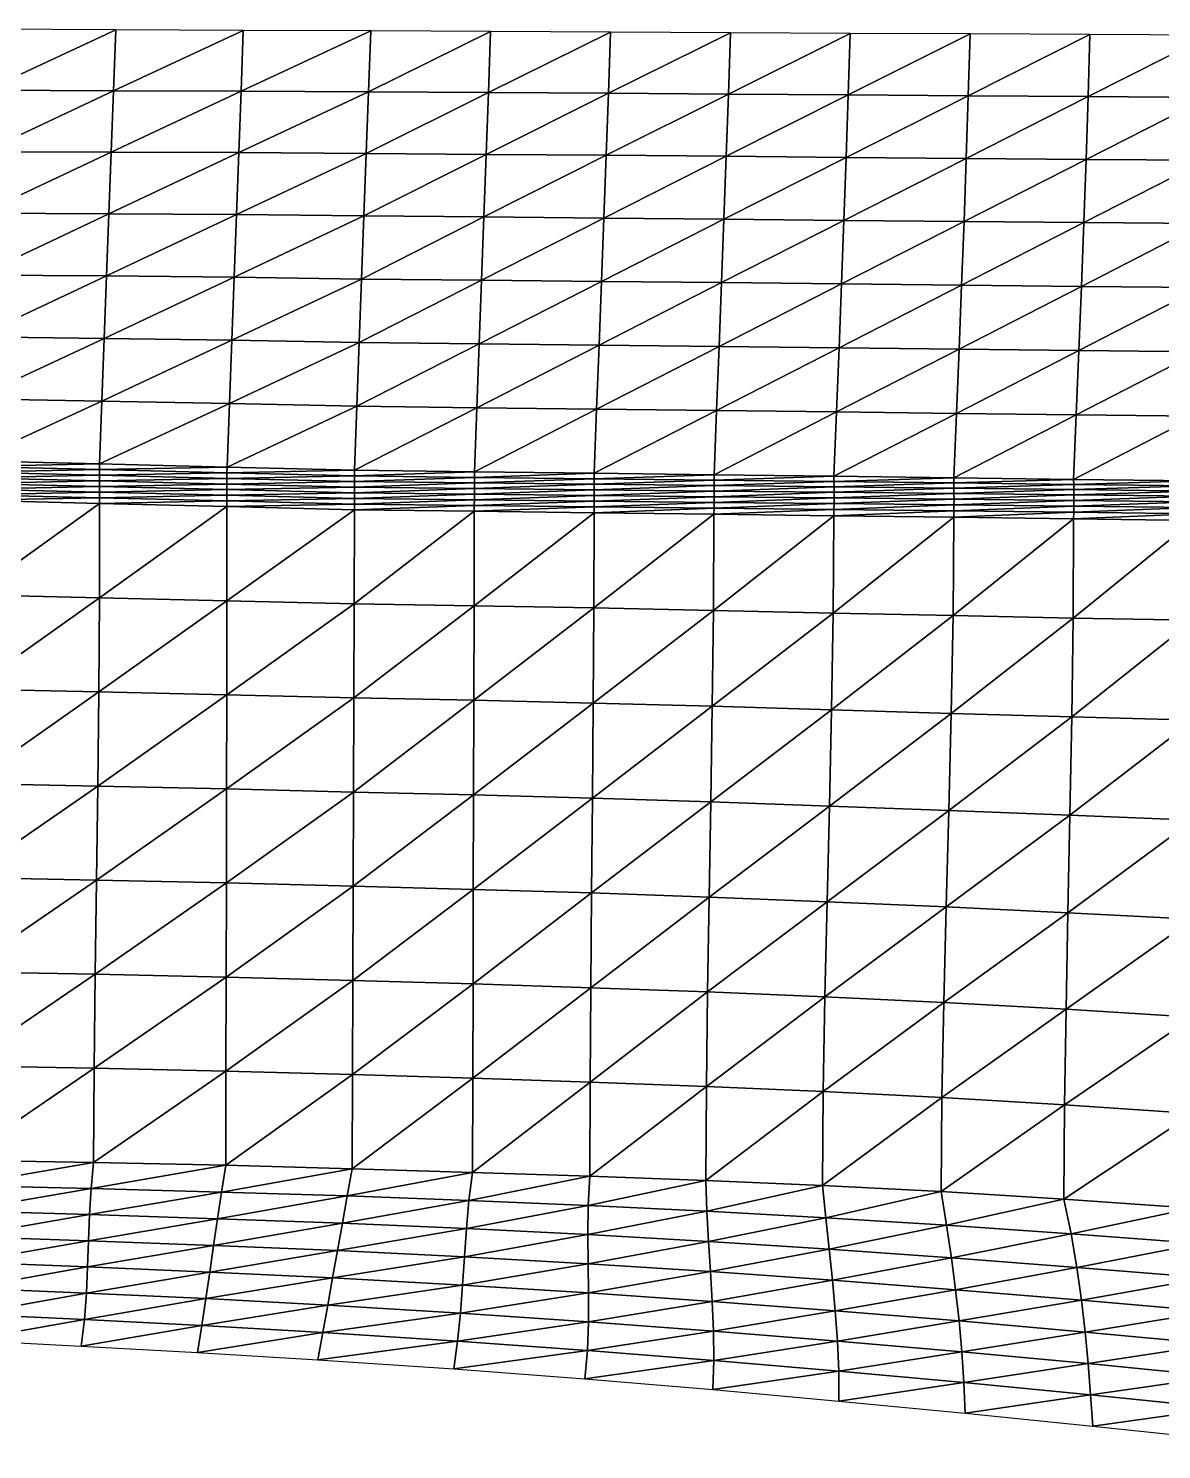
# Model space of a CAD drawing. Header units: millimetres. Extents: x -25.9 to 40.5, y -39.9 to 19.
# Drawn here: x -1.89 to 5.3, y 9.89 to 18.9 of the extents above; entities that cross this region are included whole.
import ezdxf

# ---------------------------------------------------------------- set-up
doc = ezdxf.new("R2010")
doc.units = ezdxf.units.MM
doc.layers.get('0').update_dxf_attribs({"color": 153, "true_color": 0x5890e1})

msp = doc.modelspace()

# ---------------------------------------------------------------- meshes
at = {"color": 81, "true_color": 0x99e499}
mesh = msp.add_polyface(dxfattribs=at)
corners = [(-2.2479, 16.1614, 6.4901), (-3.0566, 16.1811, 6.4901), (-3.0567, 16.1454, 6.6338), (-2.248, 16.1256, 6.6338), (-3.0417, 16.5685, 6.4819), (-2.233, 16.5547, 6.4818), (-2.218, 16.9474, 6.4735), (-3.0268, 16.9564, 6.4736), (-1.4242, 16.5404, 6.4818), (-1.4092, 16.9379, 6.4735), (-0.6154, 16.5249, 6.4818), (-0.6004, 16.9264, 6.4734), (-2.2031, 17.3395, 6.4653), (-3.012, 17.3447, 6.4654), (-1.3942, 17.3336, 6.4652), (-0.5854, 17.3257, 6.4651), (-2.1883, 17.7308, 6.457), (-2.9972, 17.7335, 6.4571), (-1.3794, 17.7275, 6.4569), (-0.5705, 17.7223, 6.4569), (-2.1735, 18.1212, 6.4489), (-2.9824, 18.1228, 6.449), (-1.3647, 18.1192, 6.4488), (-0.5558, 18.1157, 6.4487), (-2.1589, 18.5107, 6.4408), (-2.9677, 18.5127, 6.4408), (-1.3501, 18.5084, 6.4407), (-0.5413, 18.5054, 6.4407), (-0.527, 18.8909, 6.4328), (-1.3357, 18.895, 6.4328), (-2.1444, 18.899, 6.4328), (-2.9531, 18.903, 6.4328), (-1.4392, 16.1416, 6.4901), (-0.6305, 16.1218, 6.4901)]
mesh.append_faces([[corners[k] for k in face] for face in [(2, 3, 0), (4, 5, 6), (6, 7, 4), (5, 8, 9), (9, 6, 5), (8, 10, 11), (11, 9, 8), (7, 6, 12), (12, 13, 7), (6, 9, 14), (14, 12, 6), (9, 11, 15), (15, 14, 9), (13, 12, 16), (16, 17, 13), (12, 14, 18), (18, 16, 12), (14, 15, 19), (19, 18, 14), (17, 16, 20), (20, 21, 17), (16, 18, 22), (22, 20, 16), (18, 19, 23), (23, 22, 18), (21, 20, 24), (24, 25, 21), (20, 22, 26), (26, 24, 20), (22, 23, 27), (27, 26, 22), (26, 27, 28), (24, 26, 29), (5, 4, 1), (25, 24, 30), (8, 5, 0), (10, 8, 32)]], dxfattribs={"vtx0": -1, "vtx1": -1, "vtx2": -1, "color": 81})
mesh.append_faces([[corners[k] for k in face] for face in [(0, 1, 2), (28, 29, 26), (29, 30, 24), (1, 0, 5), (30, 31, 25), (0, 32, 8), (32, 33, 10)]], dxfattribs={"vtx1": -1, "vtx2": -1, "color": 81})
mesh = msp.add_polyface(dxfattribs=at)
corners = [(0.9383, 16.0923, 6.4901), (0.1782, 16.102, 6.4901), (0.1781, 16.0663, 6.6338), (-0.6305, 16.1218, 6.4901), (-0.6306, 16.086, 6.6338), (0.1933, 16.5074, 6.4817), (-0.6154, 16.5249, 6.4818), (0.2817, 18.8869, 6.4328), (-0.527, 18.8909, 6.4328), (-0.5413, 18.5054, 6.4407), (0.2674, 18.5013, 6.4406), (0.2083, 16.9118, 6.4734), (-0.6004, 16.9264, 6.4734), (0.2233, 17.3143, 6.4651), (-0.5854, 17.3257, 6.4651), (0.2382, 17.714, 6.4568), (-0.5705, 17.7223, 6.4569), (0.2529, 18.11, 6.4487), (-0.5558, 18.1157, 6.4487), (0.9535, 16.4981, 6.4818), (1.714, 16.4891, 6.4818), (1.7295, 16.8949, 6.4734), (0.9687, 16.9033, 6.4734), (1.7448, 17.2991, 6.4651), (0.9838, 17.3068, 6.4651), (1.7598, 17.7006, 6.4569), (0.9987, 17.7076, 6.4568), (1.7743, 18.0985, 6.4487), (1.0134, 18.1046, 6.4487), (1.7884, 18.4918, 6.4407), (1.0278, 18.4968, 6.4407), (1.0418, 18.8831, 6.4328), (1.6984, 16.0827, 6.4901), (1.8019, 18.8793, 6.4328)]
mesh.append_faces([[corners[k] for k in face] for face in [(5, 6, 3), (11, 12, 6), (13, 14, 12), (15, 16, 14), (17, 18, 16), (10, 9, 18), (19, 20, 21), (21, 22, 19), (22, 21, 23), (23, 24, 22), (24, 23, 25), (25, 26, 24), (26, 25, 27), (27, 28, 26), (28, 27, 29), (29, 30, 28), (10, 30, 31), (20, 19, 0), (17, 28, 30), (15, 26, 28), (13, 24, 26), (11, 22, 24), (30, 29, 33), (5, 19, 22)]], dxfattribs={"vtx0": -1, "vtx1": -1, "vtx2": -1, "color": 81})
mesh.append_faces([[corners[k] for k in face] for face in [(9, 10, 7), (6, 5, 11), (12, 11, 13), (14, 13, 15), (16, 15, 17), (18, 17, 10), (19, 5, 1), (30, 10, 17), (28, 17, 15), (26, 15, 13), (24, 13, 11), (22, 11, 5)]], dxfattribs={"vtx0": -1, "vtx2": -1, "color": 81})
mesh.append_faces([[corners[k] for k in face] for face in [(1, 3, 4), (7, 8, 9), (1, 0, 19), (0, 32, 20), (33, 31, 30)]], dxfattribs={"vtx1": -1, "vtx2": -1, "color": 81})
mesh.append_faces([[corners[k] for k in face] for face in [(0, 1, 2), (3, 1, 5), (31, 7, 10)]], dxfattribs={"vtx2": -1, "color": 81})
mesh = msp.add_polyface(dxfattribs=at)
corners = [(1.714, 16.4891, 6.4818), (2.4746, 16.4801, 6.4818), (2.4905, 16.8864, 6.4735), (1.7295, 16.8949, 6.4734), (3.2353, 16.4712, 6.4818), (3.2516, 16.878, 6.4735), (3.9959, 16.4622, 6.4818), (4.0126, 16.8696, 6.4735), (4.7733, 16.8612, 6.4736), (2.5061, 17.2912, 6.4652), (1.7448, 17.2991, 6.4651), (3.2675, 17.2832, 6.4652), (4.0287, 17.2753, 6.4653), (4.7897, 17.2676, 6.4653), (2.5212, 17.6933, 6.4569), (1.7598, 17.7006, 6.4569), (3.2827, 17.6859, 6.457), (4.0441, 17.6787, 6.457), (4.8051, 17.6717, 6.4571), (2.5356, 18.0921, 6.4488), (1.7743, 18.0985, 6.4487), (3.297, 18.0854, 6.4488), (4.0583, 18.079, 6.4489), (4.8193, 18.0729, 6.4489), (2.5493, 18.4864, 6.4407), (1.7884, 18.4918, 6.4407), (3.3103, 18.481, 6.4407), (4.0712, 18.4756, 6.4408), (4.8318, 18.4706, 6.4408), (4.8425, 18.8642, 6.4328), (4.0823, 18.868, 6.4328), (1.6984, 16.0827, 6.4901), (3.3222, 18.8718, 6.4328), (2.5621, 18.8755, 6.4328), (1.8019, 18.8793, 6.4328)]
mesh.append_faces([[corners[k] for k in face] for face in [(0, 1, 2), (2, 3, 0), (1, 4, 5), (5, 2, 1), (4, 6, 7), (7, 5, 4), (8, 7, 6), (3, 2, 9), (9, 10, 3), (2, 5, 11), (11, 9, 2), (5, 7, 12), (12, 11, 5), (13, 12, 7), (10, 9, 14), (14, 15, 10), (9, 11, 16), (16, 14, 9), (11, 12, 17), (17, 16, 11), (18, 17, 12), (15, 14, 19), (19, 20, 15), (14, 16, 21), (21, 19, 14), (16, 17, 22), (22, 21, 16), (23, 22, 17), (20, 19, 24), (24, 25, 20), (19, 21, 26), (26, 24, 19), (21, 22, 27), (27, 26, 21), (28, 27, 22), (1, 0, 31), (26, 27, 30), (24, 26, 32), (25, 24, 33)]], dxfattribs={"vtx0": -1, "vtx1": -1, "vtx2": -1, "color": 81})
mesh.append_faces([[corners[k] for k in face] for face in [(29, 30, 27), (30, 32, 26), (32, 33, 24), (33, 34, 25)]], dxfattribs={"vtx1": -1, "vtx2": -1, "color": 81})
mesh = msp.add_polyface(dxfattribs=at)
corners = [(6.4115, 16.0252, 6.4901), (5.4991, 16.0343, 6.4901), (5.5, 16.0024, 6.6344), (6.4123, 15.9931, 6.6344), (5.5007, 15.97, 6.7787), (6.413, 15.9605, 6.7786), (5.5013, 15.9366, 6.9227), (6.4135, 15.9269, 6.9226), (5.5014, 15.9018, 7.0665), (6.4137, 15.8921, 7.0664), (5.5012, 15.8651, 7.21), (6.4134, 15.8555, 7.2099), (5.5004, 15.826, 7.3531), (3.9801, 15.9879, 6.7784), (4.7405, 15.9793, 6.7786), (4.7398, 16.0119, 6.6344), (3.9805, 15.9541, 6.9224), (4.741, 15.9458, 6.9226), (3.9807, 15.9191, 7.0662), (4.7412, 15.9109, 7.0664), (3.9805, 15.8826, 7.2097), (4.7409, 15.8743, 7.2099), (3.9798, 15.8441, 7.3528), (4.7401, 15.8354, 7.353), (4.739, 16.044, 6.4901), (3.9959, 16.4622, 6.4818), (4.7563, 16.4531, 6.4818), (4.7733, 16.8612, 6.4736), (4.0126, 16.8696, 6.4735), (4.7897, 17.2676, 6.4653), (4.0287, 17.2753, 6.4653), (4.8051, 17.6717, 6.4571), (4.0441, 17.6787, 6.457), (4.8193, 18.0729, 6.4489), (4.0583, 18.079, 6.4489), (4.8318, 18.4706, 6.4408), (5.5166, 16.4439, 6.4818), (5.6026, 18.8604, 6.4328), (4.8425, 18.8642, 6.4328), (5.5922, 18.4661, 6.4408), (5.5337, 16.8527, 6.4736), (4.0712, 18.4756, 6.4408), (5.5502, 17.2601, 6.4653), (5.5656, 17.6652, 6.4571), (5.5797, 18.0675, 6.4489), (3.9789, 16.0537, 6.4901)]
mesh.append_faces([[corners[k] for k in face] for face in [(13, 14, 15), (16, 17, 14), (18, 19, 17), (20, 21, 19), (22, 23, 21), (10, 21, 23), (8, 19, 21), (6, 17, 19), (4, 14, 17), (2, 15, 14), (25, 26, 27), (28, 27, 29), (30, 29, 31), (32, 31, 33), (34, 33, 35), (36, 26, 24), (40, 27, 26), (41, 35, 38), (42, 29, 27), (43, 31, 29), (44, 33, 31), (39, 35, 33)]], dxfattribs={"vtx0": -1, "vtx1": -1, "vtx2": -1, "color": 81})
mesh.append_faces([[corners[k] for k in face] for face in [(3, 2, 4), (5, 4, 6), (7, 6, 8), (9, 8, 10), (11, 10, 12), (15, 2, 1), (21, 10, 8), (19, 8, 6), (17, 6, 4), (14, 4, 2), (35, 39, 37), (26, 36, 40), (27, 40, 42), (29, 42, 43), (31, 43, 44), (33, 44, 39)]], dxfattribs={"vtx0": -1, "vtx2": -1, "color": 81})
mesh.append_faces([[corners[k] for k in face] for face in [(1, 24, 15), (37, 38, 35), (45, 24, 26)]], dxfattribs={"vtx1": -1, "vtx2": -1, "color": 81})
mesh.append_faces([[corners[k] for k in face] for face in [(0, 1, 2), (24, 1, 36)]], dxfattribs={"vtx2": -1, "color": 81})
mesh = msp.add_polyface(dxfattribs=at)
corners = [(4.7398, 16.0119, 6.6344), (3.9795, 16.021, 6.6343), (3.9801, 15.9879, 6.7784), (3.2192, 16.0299, 6.6342), (3.2197, 15.9962, 6.7782), (2.4589, 16.0388, 6.634), (2.4592, 16.0043, 6.7779), (1.6987, 16.0126, 6.7777), (4.7405, 15.9793, 6.7786), (3.9805, 15.9541, 6.9224), (3.22, 15.9619, 6.9221), (2.4594, 15.9695, 6.9217), (1.6988, 15.9773, 6.9214), (4.741, 15.9458, 6.9226), (3.9807, 15.9191, 7.0662), (3.2201, 15.9267, 7.0658), (2.4594, 15.9341, 7.0654), (1.6988, 15.9418, 7.0651), (4.7412, 15.9109, 7.0664), (3.9805, 15.8826, 7.2097), (3.2199, 15.8904, 7.2093), (2.4593, 15.898, 7.209), (1.6987, 15.9058, 7.2087), (4.7409, 15.8743, 7.2099), (3.9798, 15.8441, 7.3528), (3.2194, 15.8526, 7.3526), (2.4589, 15.861, 7.3524), (1.6985, 15.8694, 7.3522), (4.739, 16.044, 6.4901), (3.9789, 16.0537, 6.4901), (3.2187, 16.0633, 6.4901), (2.4586, 16.073, 6.4901), (1.6986, 16.0477, 6.6339), (1.6984, 16.0827, 6.4901), (2.4746, 16.4801, 6.4818), (3.2353, 16.4712, 6.4818), (3.9959, 16.4622, 6.4818), (4.7563, 16.4531, 6.4818)]
mesh.append_faces([[corners[k] for k in face] for face in [(0, 1, 2), (1, 3, 4), (4, 2, 1), (3, 5, 6), (6, 4, 3), (7, 6, 5), (8, 2, 9), (2, 4, 10), (10, 9, 2), (4, 6, 11), (11, 10, 4), (12, 11, 6), (13, 9, 14), (9, 10, 15), (15, 14, 9), (10, 11, 16), (16, 15, 10), (17, 16, 11), (18, 14, 19), (14, 15, 20), (20, 19, 14), (15, 16, 21), (21, 20, 15), (22, 21, 16), (23, 19, 24), (19, 20, 25), (25, 24, 19), (20, 21, 26), (26, 25, 20), (27, 26, 21), (1, 0, 28), (3, 1, 29), (5, 3, 30), (32, 5, 31), (35, 34, 31), (36, 35, 30), (37, 36, 29)]], dxfattribs={"vtx0": -1, "vtx1": -1, "vtx2": -1, "color": 81})
mesh.append_faces([[corners[k] for k in face] for face in [(28, 29, 1), (29, 30, 3), (30, 31, 5), (33, 31, 34), (31, 30, 35), (30, 29, 36)]], dxfattribs={"vtx1": -1, "vtx2": -1, "color": 81})
mesh = msp.add_polyface(dxfattribs=at)
corners = [(-0.6306, 16.086, 6.6338), (-1.4393, 16.1058, 6.6338), (-1.4393, 16.0701, 6.7774), (-0.6306, 16.0503, 6.7774), (-2.248, 16.1256, 6.6338), (-2.248, 16.0899, 6.7774), (-3.0567, 16.1454, 6.6338), (-3.0567, 16.1096, 6.7774), (-1.4393, 16.0343, 6.9211), (-0.6306, 16.0145, 6.9211), (-2.248, 16.0541, 6.9211), (-3.0567, 16.0739, 6.9211), (-1.4394, 15.9986, 7.0647), (-0.6307, 15.9788, 7.0647), (-2.2481, 16.0184, 7.0647), (-3.0568, 16.0381, 7.0647), (-1.4394, 15.9628, 7.2083), (-0.6307, 15.9431, 7.2083), (-2.2481, 15.9826, 7.2083), (-3.0568, 16.0024, 7.2083), (-1.4394, 15.9271, 7.352), (-0.6307, 15.9073, 7.352), (-2.2481, 15.9469, 7.352), (-3.0568, 15.9667, 7.352), (0.178, 15.8875, 7.352), (-0.6308, 15.8716, 7.4956), (-0.6305, 16.1218, 6.4901), (-1.4392, 16.1416, 6.4901), (0.178, 15.9233, 7.2083), (-2.2479, 16.1614, 6.4901), (0.178, 15.959, 7.0647), (-3.0569, 15.9309, 7.4956), (-2.2482, 15.9111, 7.4956), (0.1781, 15.9948, 6.9211), (-1.4395, 15.8913, 7.4956)]
mesh.append_faces([[corners[k] for k in face] for face in [(0, 1, 2), (2, 3, 0), (1, 4, 5), (5, 2, 1), (4, 6, 7), (7, 5, 4), (3, 2, 8), (8, 9, 3), (2, 5, 10), (10, 8, 2), (5, 7, 11), (11, 10, 5), (9, 8, 12), (12, 13, 9), (8, 10, 14), (14, 12, 8), (10, 11, 15), (15, 14, 10), (13, 12, 16), (16, 17, 13), (12, 14, 18), (18, 16, 12), (14, 15, 19), (19, 18, 14), (17, 16, 20), (20, 21, 17), (16, 18, 22), (22, 20, 16), (18, 19, 23), (23, 22, 18), (24, 21, 25), (1, 0, 26), (28, 17, 21), (4, 1, 27), (30, 13, 17), (33, 9, 13), (20, 22, 32), (21, 20, 34)]], dxfattribs={"vtx0": -1, "vtx1": -1, "vtx2": -1, "color": 81})
mesh.append_faces([[corners[k] for k in face] for face in [(26, 27, 1), (27, 29, 4), (31, 32, 22), (32, 34, 20), (34, 25, 21)]], dxfattribs={"vtx1": -1, "vtx2": -1, "color": 81})
mesh = msp.add_polyface(dxfattribs=at)
corners = [(2.4589, 16.0388, 6.634), (1.6986, 16.0477, 6.6339), (1.6987, 16.0126, 6.7777), (0.9383, 16.0568, 6.6338), (0.9383, 16.0212, 6.7775), (2.4592, 16.0043, 6.7779), (1.6988, 15.9773, 6.9214), (0.9383, 15.9856, 6.9211), (2.4594, 15.9695, 6.9217), (1.6988, 15.9418, 7.0651), (0.9383, 15.9499, 7.0648), (2.4594, 15.9341, 7.0654), (1.6987, 15.9058, 7.2087), (0.9383, 15.9141, 7.2084), (2.4593, 15.898, 7.209), (1.6985, 15.8694, 7.3522), (0.9382, 15.8782, 7.352), (0.1781, 16.0663, 6.6338), (0.9383, 16.0923, 6.4901), (0.1779, 15.8518, 7.4956), (0.9381, 15.8421, 7.4956), (0.178, 15.8875, 7.352), (0.1781, 16.0305, 6.7774), (1.6982, 15.8324, 7.4956), (0.1781, 15.9948, 6.9211), (2.4589, 15.861, 7.3524), (0.178, 15.959, 7.0647), (2.4586, 16.073, 6.4901), (1.6984, 16.0827, 6.4901), (0.178, 15.9233, 7.2083), (-0.6306, 16.086, 6.6338), (0.1782, 16.102, 6.4901), (-0.6308, 15.8716, 7.4956), (-0.6307, 15.9073, 7.352), (-0.6307, 15.9431, 7.2083), (-0.6307, 15.9788, 7.0647), (-0.6306, 16.0503, 6.7774), (-0.6306, 16.0145, 6.9211)]
mesh.append_faces([[corners[k] for k in face] for face in [(0, 1, 2), (1, 3, 4), (4, 2, 1), (5, 2, 6), (2, 4, 7), (7, 6, 2), (8, 6, 9), (6, 7, 10), (10, 9, 6), (11, 9, 12), (9, 10, 13), (13, 12, 9), (14, 12, 15), (12, 13, 16), (16, 15, 12), (17, 3, 18), (22, 4, 3), (15, 16, 20), (24, 7, 4), (25, 15, 23), (26, 10, 7), (29, 13, 10), (3, 1, 28), (21, 16, 13), (22, 36, 37), (17, 30, 36)]], dxfattribs={"vtx0": -1, "vtx1": -1, "vtx2": -1, "color": 81})
mesh.append_faces([[corners[k] for k in face] for face in [(16, 21, 19), (3, 17, 22), (4, 22, 24), (7, 24, 26), (10, 26, 29), (13, 29, 21), (30, 17, 31), (33, 21, 29), (34, 29, 26), (35, 26, 24), (37, 24, 22), (36, 22, 17)]], dxfattribs={"vtx0": -1, "vtx2": -1, "color": 81})
mesh.append_faces([[corners[k] for k in face] for face in [(19, 20, 16), (20, 23, 15), (27, 28, 1), (28, 18, 3)]], dxfattribs={"vtx1": -1, "vtx2": -1, "color": 81})
mesh.append_faces([[corners[k] for k in face] for face in [(32, 19, 21)]], dxfattribs={"vtx2": -1, "color": 81})
mesh = msp.add_polyface(dxfattribs=at)
corners = [(-0.6315, 15.2745, 7.7435), (-1.4391, 15.2933, 7.7517), (-1.4431, 14.6962, 8.0086), (-0.6322, 14.6778, 7.9926), (-2.2465, 15.3116, 7.7624), (-2.2549, 14.7135, 8.0287), (-3.0529, 15.3297, 7.7739), (-3.0641, 14.7301, 8.0502), (-1.4498, 14.0996, 8.2654), (-0.6331, 14.0814, 8.2422), (-2.27, 14.1162, 8.2935), (-3.0853, 14.1315, 8.3232), (-1.458, 13.5033, 8.521), (-0.6342, 13.4851, 8.4916), (-2.2882, 13.5193, 8.5554), (-3.1112, 13.5335, 8.5914), (-1.4661, 12.907, 8.7742), (-0.6354, 12.8888, 8.7403), (-2.306, 12.9224, 8.8132), (-3.1366, 12.9355, 8.8537), (-1.4728, 12.3103, 9.0241), (-0.637, 12.2922, 8.9874), (-2.32, 12.3251, 9.0656), (-3.1563, 12.3372, 9.1084), (0.1654, 12.2704, 8.9586), (-0.6388, 11.6953, 9.2323), (-0.6308, 15.8716, 7.4956), (-1.4395, 15.8913, 7.4956), (0.1675, 12.8673, 8.7148), (-2.2482, 15.9111, 7.4956), (0.1696, 13.4642, 8.4709), (-3.0569, 15.9309, 7.4956), (-3.165, 11.7378, 9.3544), (-2.3265, 11.7268, 9.3114), (0.1717, 14.0611, 8.2271), (-1.4766, 11.7128, 9.2696), (0.1738, 14.658, 7.9833), (-2.3267, 11.5677, 9.1689)]
mesh.append_faces([[corners[k] for k in face] for face in [(0, 1, 2), (2, 3, 0), (1, 4, 5), (5, 2, 1), (4, 6, 7), (7, 5, 4), (3, 2, 8), (8, 9, 3), (2, 5, 10), (10, 8, 2), (11, 10, 5), (9, 8, 12), (12, 13, 9), (8, 10, 14), (14, 12, 8), (15, 14, 10), (13, 12, 16), (16, 17, 13), (12, 14, 18), (18, 16, 12), (19, 18, 14), (17, 16, 20), (20, 21, 17), (16, 18, 22), (22, 20, 16), (23, 22, 18), (24, 21, 25), (1, 0, 26), (28, 17, 21), (4, 1, 27), (30, 13, 17), (6, 4, 29), (34, 9, 13), (20, 22, 33), (36, 3, 9), (21, 20, 35)]], dxfattribs={"vtx0": -1, "vtx1": -1, "vtx2": -1, "color": 81})
mesh.append_faces([[corners[k] for k in face] for face in [(26, 27, 1), (27, 29, 4), (29, 31, 6), (32, 33, 22), (33, 35, 20), (35, 25, 21), (35, 33, 37)]], dxfattribs={"vtx1": -1, "vtx2": -1, "color": 81})
mesh = msp.add_polyface(dxfattribs=at)
corners = [(2.4549, 15.213, 7.7392), (1.6958, 15.2287, 7.7386), (1.6919, 14.6255, 7.9792), (0.9362, 15.243, 7.7386), (0.9346, 14.6435, 7.9799), (2.4477, 14.6051, 7.9803), (1.6872, 14.0231, 8.2179), (0.9331, 14.0438, 8.2201), (2.4382, 13.9993, 8.2189), (1.6821, 13.4216, 8.455), (0.9316, 13.4444, 8.4597), (2.4277, 13.3957, 8.4549), (1.6772, 12.8213, 8.6911), (0.9301, 12.8454, 8.6991), (2.418, 12.7942, 8.6883), (1.6732, 12.2225, 8.9265), (0.9284, 12.2471, 8.939), (0.1758, 15.2549, 7.7394), (0.9381, 15.8421, 7.4956), (0.1779, 15.8518, 7.4956), (0.1633, 11.6735, 9.2024), (0.9265, 11.6498, 9.1798), (0.1654, 12.2704, 8.9586), (0.1738, 14.658, 7.9833), (1.6705, 11.6254, 9.1617), (0.1717, 14.0611, 8.2271), (2.4104, 12.1951, 8.9191), (0.1696, 13.4642, 8.4709), (2.4583, 15.8228, 7.4956), (1.6982, 15.8324, 7.4956), (0.1675, 12.8673, 8.7148), (-0.6308, 15.8716, 7.4956), (-0.6315, 15.2745, 7.7435), (-0.6388, 11.6953, 9.2323), (-0.637, 12.2922, 8.9874), (-0.6354, 12.8888, 8.7403), (-0.6342, 13.4851, 8.4916), (-0.6331, 14.0814, 8.2422), (-0.6322, 14.6778, 7.9926)]
mesh.append_faces([[corners[k] for k in face] for face in [(0, 1, 2), (1, 3, 4), (4, 2, 1), (5, 2, 6), (2, 4, 7), (7, 6, 2), (8, 6, 9), (6, 7, 10), (10, 9, 6), (11, 9, 12), (9, 10, 13), (13, 12, 9), (14, 12, 15), (12, 13, 16), (16, 15, 12), (17, 3, 18), (23, 4, 3), (15, 16, 21), (25, 7, 4), (26, 15, 24), (27, 10, 7), (30, 13, 10), (3, 1, 29), (22, 16, 13), (17, 32, 38)]], dxfattribs={"vtx0": -1, "vtx1": -1, "vtx2": -1, "color": 81})
mesh.append_faces([[corners[k] for k in face] for face in [(16, 22, 20), (3, 17, 23), (4, 23, 25), (7, 25, 27), (10, 27, 30), (13, 30, 22), (32, 17, 19), (34, 22, 30), (35, 30, 27), (36, 27, 25), (37, 25, 23), (38, 23, 17)]], dxfattribs={"vtx0": -1, "vtx2": -1, "color": 81})
mesh.append_faces([[corners[k] for k in face] for face in [(20, 21, 16), (21, 24, 15), (28, 29, 1), (29, 18, 3), (19, 31, 32)]], dxfattribs={"vtx1": -1, "vtx2": -1, "color": 81})
mesh.append_faces([[corners[k] for k in face] for face in [(18, 19, 17), (33, 20, 22)]], dxfattribs={"vtx2": -1, "color": 81})
mesh = msp.add_polyface(dxfattribs=at)
corners = [(1.6982, 15.8324, 7.4956), (2.4583, 15.8228, 7.4956), (2.4589, 15.861, 7.3524), (3.2185, 15.8131, 7.4956), (3.2194, 15.8526, 7.3526), (3.9786, 15.8034, 7.4956), (3.9798, 15.8441, 7.3528), (4.7401, 15.8354, 7.353), (4.736, 15.1646, 7.7415), (3.9745, 15.1801, 7.7409), (3.9635, 14.5604, 7.9843), (3.2143, 15.1965, 7.7401), (3.2042, 14.5831, 7.9823), (2.4549, 15.213, 7.7392), (2.4477, 14.6051, 7.9803), (1.6919, 14.6255, 7.9792), (4.7278, 14.538, 7.9855), (3.9483, 13.9448, 8.2244), (3.1904, 13.9731, 8.2216), (2.4382, 13.9993, 8.2189), (1.6872, 14.0231, 8.2179), (4.7162, 13.915, 8.2259), (3.9317, 13.3335, 8.4599), (4.7034, 13.2967, 8.461), (3.1753, 13.3664, 8.4572), (2.4277, 13.3957, 8.4549), (1.6821, 13.4216, 8.455), (3.9161, 12.7267, 8.6896), (4.6915, 12.6842, 8.6891), (3.1613, 12.763, 8.6886), (2.418, 12.7942, 8.6883), (1.6772, 12.8213, 8.6911), (3.9044, 12.1248, 8.912), (3.1506, 12.1631, 8.9149), (2.4104, 12.1951, 8.9191), (1.6732, 12.2225, 8.9265), (4.7388, 15.7938, 7.4956), (1.6958, 15.2287, 7.7386)]
mesh.append_faces([[corners[k] for k in face] for face in [(4, 2, 1), (6, 4, 3), (7, 6, 5), (8, 9, 10), (9, 11, 12), (12, 10, 9), (11, 13, 14), (14, 12, 11), (15, 14, 13), (16, 10, 17), (10, 12, 18), (18, 17, 10), (12, 14, 19), (19, 18, 12), (20, 19, 14), (21, 17, 22), (22, 23, 21), (17, 18, 24), (24, 22, 17), (18, 19, 25), (25, 24, 18), (26, 25, 19), (23, 22, 27), (27, 28, 23), (22, 24, 29), (29, 27, 22), (24, 25, 30), (30, 29, 24), (31, 30, 25), (28, 27, 32), (27, 29, 33), (29, 30, 34), (34, 33, 29), (35, 34, 30), (11, 9, 5), (13, 11, 3), (37, 13, 1)]], dxfattribs={"vtx0": -1, "vtx1": -1, "vtx2": -1, "color": 81})
mesh.append_faces([[corners[k] for k in face] for face in [(0, 1, 2), (1, 3, 4), (3, 5, 6), (36, 5, 9), (5, 3, 11), (3, 1, 13)]], dxfattribs={"vtx1": -1, "vtx2": -1, "color": 81})
mesh = msp.add_polyface(dxfattribs=at)
corners = [(7.3255, 15.8449, 7.2097), (6.4134, 15.8555, 7.2099), (6.4127, 15.8166, 7.353), (7.3248, 15.8065, 7.3528), (5.4989, 15.7841, 7.4956), (6.4113, 15.775, 7.4956), (5.5004, 15.826, 7.3531), (7.3236, 15.7658, 7.4956), (8.2369, 15.7962, 7.3526), (7.3238, 15.1137, 7.7389), (6.4099, 15.135, 7.7405), (6.4058, 14.492, 7.9824), (7.3257, 14.4602, 7.9789), (6.4, 13.8494, 8.2201), (7.3288, 13.8081, 8.2144), (6.3937, 13.2107, 8.452), (7.3327, 13.1604, 8.4444), (6.3879, 12.5793, 8.6768), (5.4993, 15.1507, 7.7414), (5.4991, 14.5166, 7.9849), (5.4984, 13.8841, 8.2244), (5.4974, 13.256, 8.4583), (8.236, 15.7567, 7.4956), (5.4963, 12.6346, 8.6848), (4.7401, 15.8354, 7.353), (4.7388, 15.7938, 7.4956), (5.5012, 15.8651, 7.21), (3.9786, 15.8034, 7.4956), (3.9635, 14.5604, 7.9843), (4.7278, 14.538, 7.9855), (4.736, 15.1646, 7.7415), (3.9483, 13.9448, 8.2244), (4.7162, 13.915, 8.2259), (3.9745, 15.1801, 7.7409), (4.7034, 13.2967, 8.461), (4.6915, 12.6842, 8.6891)]
mesh.append_faces([[corners[k] for k in face] for face in [(0, 1, 2), (2, 3, 0), (3, 2, 5), (8, 3, 7), (6, 2, 1), (9, 10, 11), (11, 12, 9), (12, 11, 13), (13, 14, 12), (14, 13, 15), (15, 16, 14), (16, 15, 17), (18, 10, 5), (19, 11, 10), (20, 13, 11), (21, 15, 13), (10, 9, 7), (6, 24, 25), (28, 29, 30), (31, 32, 29), (33, 30, 25), (21, 34, 35), (20, 32, 34), (19, 29, 32), (18, 30, 29)]], dxfattribs={"vtx0": -1, "vtx1": -1, "vtx2": -1, "color": 81})
mesh.append_faces([[corners[k] for k in face] for face in [(2, 6, 4), (10, 18, 19), (11, 19, 20), (13, 20, 21), (15, 21, 23), (24, 6, 26), (30, 18, 4), (35, 23, 21), (34, 21, 20), (32, 20, 19), (29, 19, 18)]], dxfattribs={"vtx0": -1, "vtx2": -1, "color": 81})
mesh.append_faces([[corners[k] for k in face] for face in [(4, 5, 2), (5, 7, 3), (22, 7, 9), (7, 5, 10), (27, 25, 24), (4, 25, 30)]], dxfattribs={"vtx1": -1, "vtx2": -1, "color": 81})
mesh.append_faces([[corners[k] for k in face] for face in [(5, 4, 18), (25, 4, 6)]], dxfattribs={"vtx2": -1, "color": 81})
mesh = msp.add_polyface(dxfattribs=at)
corners = [(6.3879, 12.5793, 8.6768), (7.3369, 12.52, 8.6678), (7.3327, 13.1604, 8.4444), (6.3838, 11.9588, 8.8931), (7.341, 11.89, 8.8832), (5.4943, 11.4223, 9.1087), (6.3823, 11.3526, 9.0994), (5.4952, 12.0225, 8.9021), (7.3444, 11.2732, 9.0897), (5.4963, 12.6346, 8.6848), (6.3937, 13.2107, 8.452), (4.6824, 12.0785, 8.9084), (4.6783, 11.4806, 9.1172), (4.6915, 12.6842, 8.6891), (7.3908, 11.049, 8.8904), (6.4304, 11.128, 8.9112), (6.4687, 10.9083, 8.7229), (7.4263, 10.8291, 8.6908), (6.4988, 10.6931, 8.5355), (7.4522, 10.6128, 8.4918), (6.522, 10.4817, 8.3495), (7.4701, 10.3999, 8.2945), (5.5428, 11.1984, 8.9265), (5.5818, 10.981, 8.7472), (5.6128, 10.769, 8.5704), (5.6375, 10.5614, 8.3955), (3.9646, 11.108, 8.7875), (4.7595, 11.0474, 8.7667), (4.723, 11.2603, 8.939), (3.9908, 10.9061, 8.6257), (4.789, 10.8404, 8.5985), (4.0125, 10.708, 8.4663), (4.8126, 10.6377, 8.4328), (4.0298, 10.5123, 8.3072), (4.8316, 10.4379, 8.2679)]
mesh.append_faces([[corners[k] for k in face] for face in [(0, 1, 2), (1, 0, 3), (3, 4, 1), (4, 3, 6), (9, 0, 10), (7, 3, 0), (7, 11, 12), (9, 13, 11), (14, 15, 16), (16, 17, 14), (17, 16, 18), (18, 19, 17), (19, 18, 20), (20, 21, 19), (22, 15, 6), (23, 16, 15), (24, 18, 16), (25, 20, 18), (15, 14, 8), (26, 27, 28), (29, 30, 27), (31, 32, 30), (33, 34, 32), (25, 32, 34), (24, 30, 32), (23, 27, 30), (22, 28, 27)]], dxfattribs={"vtx0": -1, "vtx1": -1, "vtx2": -1, "color": 81})
mesh.append_faces([[corners[k] for k in face] for face in [(3, 7, 5), (0, 9, 7), (11, 7, 9), (15, 22, 23), (16, 23, 24), (18, 24, 25), (28, 22, 5), (32, 25, 24), (30, 24, 23), (27, 23, 22)]], dxfattribs={"vtx0": -1, "vtx2": -1, "color": 81})
mesh.append_faces([[corners[k] for k in face] for face in [(5, 6, 3), (6, 8, 4), (8, 6, 15), (5, 12, 28)]], dxfattribs={"vtx1": -1, "vtx2": -1, "color": 81})
mesh.append_faces([[corners[k] for k in face] for face in [(12, 5, 7), (6, 5, 22)]], dxfattribs={"vtx2": -1, "color": 81})
mesh = msp.add_polyface(dxfattribs=at)
corners = [(3.9044, 12.1248, 8.912), (4.6824, 12.0785, 8.9084), (4.6915, 12.6842, 8.6891), (3.1506, 12.1631, 8.9149), (3.9161, 12.7267, 8.6896), (1.6705, 11.6254, 9.1617), (2.4065, 11.5984, 9.1473), (2.4104, 12.1951, 8.9191), (3.1456, 11.5666, 9.1356), (3.8992, 11.528, 9.1259), (4.6783, 11.4806, 9.1172), (4.723, 11.2603, 8.939), (3.9341, 11.3149, 8.9536), (3.9646, 11.108, 8.7875), (3.1669, 11.3627, 8.9703), (3.1886, 11.1629, 8.8098), (2.4122, 11.4046, 8.9891), (2.4228, 11.2122, 8.8336), (1.6588, 11.256, 8.8589), (4.7595, 11.0474, 8.7667), (3.9908, 10.9061, 8.6257), (3.2093, 10.9664, 8.6527), (2.4355, 11.0213, 8.68), (1.6604, 11.0709, 8.7082), (4.789, 10.8404, 8.5985), (4.0125, 10.708, 8.4663), (3.2274, 10.7726, 8.4974), (2.4474, 10.8319, 8.5275), (1.6626, 10.8863, 8.558), (4.8126, 10.6377, 8.4328), (4.0298, 10.5123, 8.3072), (3.2413, 10.5808, 8.3423), (2.4556, 10.644, 8.3752), (1.662, 10.7027, 8.408), (3.2496, 10.3902, 8.186), (2.4575, 10.4577, 8.2224), (1.6553, 10.5207, 8.2582), (1.661, 11.441, 9.01)]
mesh.append_faces([[corners[k] for k in face] for face in [(0, 1, 2), (3, 0, 4), (3, 7, 6), (0, 3, 8), (1, 0, 9), (11, 12, 13), (12, 14, 15), (15, 13, 12), (14, 16, 17), (17, 15, 14), (18, 17, 16), (19, 13, 20), (13, 15, 21), (21, 20, 13), (15, 17, 22), (22, 21, 15), (23, 22, 17), (24, 20, 25), (20, 21, 26), (26, 25, 20), (21, 22, 27), (27, 26, 21), (28, 27, 22), (29, 25, 30), (25, 26, 31), (31, 30, 25), (26, 27, 32), (32, 31, 26), (33, 32, 27), (30, 31, 34), (31, 32, 35), (36, 35, 32), (12, 11, 10), (14, 12, 9), (16, 14, 8), (37, 16, 6)]], dxfattribs={"vtx0": -1, "vtx1": -1, "vtx2": -1, "color": 81})
mesh.append_faces([[corners[k] for k in face] for face in [(5, 6, 7), (6, 8, 3), (8, 9, 0), (9, 10, 1), (10, 9, 12), (9, 8, 14), (8, 6, 16)]], dxfattribs={"vtx1": -1, "vtx2": -1, "color": 81})
mesh = msp.add_polyface(dxfattribs=at)
corners = [(-0.6655, 11.525, 9.0889), (-1.4919, 11.5475, 9.1268), (-1.5016, 11.3823, 8.9846), (-0.6907, 11.3558, 8.9462), (-2.3267, 11.5677, 9.1689), (-2.3167, 11.4068, 9.0266), (-3.1217, 11.429, 9.0699), (-1.5083, 11.2171, 8.8428), (-0.7151, 11.1872, 8.804), (-2.3012, 11.2444, 8.8845), (-3.0861, 11.2695, 8.9271), (-1.5144, 11.0514, 8.7013), (-0.7394, 11.0186, 8.662), (-2.2848, 11.0808, 8.7424), (-3.0497, 11.1079, 8.7844), (-1.5226, 10.8851, 8.5596), (-0.7643, 10.8496, 8.5199), (-2.2721, 10.9163, 8.6004), (-3.0186, 10.9451, 8.6419), (-1.5352, 10.7178, 8.4177), (-0.7903, 10.6798, 8.3773), (-2.2679, 10.7512, 8.4586), (-2.9991, 10.7821, 8.5), (-0.0226, 10.6354, 8.3374), (-0.8182, 10.5087, 8.2339), (-0.6388, 11.6953, 9.2323), (-1.4766, 11.7128, 9.2696), (0.0084, 10.8084, 8.4815), (0.0394, 10.9814, 8.6257), (-3.1501, 11.5854, 9.2124), (-2.3265, 11.7268, 9.3114), (-2.9975, 10.62, 8.3591), (-2.2769, 10.5858, 8.3168), (0.0704, 11.1544, 8.7699), (-1.5548, 10.5493, 8.2751), (0.1014, 11.3275, 8.9141), (0.1324, 11.5005, 9.0582)]
mesh.append_faces([[corners[k] for k in face] for face in [(0, 1, 2), (2, 3, 0), (1, 4, 5), (5, 2, 1), (6, 5, 4), (3, 2, 7), (7, 8, 3), (2, 5, 9), (9, 7, 2), (10, 9, 5), (8, 7, 11), (11, 12, 8), (7, 9, 13), (13, 11, 7), (14, 13, 9), (12, 11, 15), (15, 16, 12), (11, 13, 17), (17, 15, 11), (13, 14, 18), (18, 17, 13), (16, 15, 19), (19, 20, 16), (15, 17, 21), (21, 19, 15), (17, 18, 22), (22, 21, 17), (23, 20, 24), (1, 0, 25), (27, 16, 20), (4, 1, 26), (28, 12, 16), (29, 4, 30), (21, 22, 31), (33, 8, 12), (19, 21, 32), (35, 3, 8), (20, 19, 34), (36, 0, 3)]], dxfattribs={"vtx0": -1, "vtx1": -1, "vtx2": -1, "color": 81})
mesh.append_faces([[corners[k] for k in face] for face in [(25, 26, 1), (31, 32, 21), (32, 34, 19), (34, 24, 20)]], dxfattribs={"vtx1": -1, "vtx2": -1, "color": 81})
mesh = msp.add_polyface(dxfattribs=at)
corners = [(2.4122, 11.4046, 8.9891), (1.661, 11.441, 9.01), (1.6588, 11.256, 8.8589), (0.9041, 11.4728, 9.033), (0.8878, 11.2944, 8.8857), (2.4228, 11.2122, 8.8336), (1.6604, 11.0709, 8.7082), (0.875, 11.1152, 8.738), (2.4355, 11.0213, 8.68), (1.6626, 10.8863, 8.558), (0.8632, 10.936, 8.5902), (2.4474, 10.8319, 8.5275), (1.662, 10.7027, 8.408), (0.8498, 10.7572, 8.4427), (2.4556, 10.644, 8.3752), (1.6553, 10.5207, 8.2582), (0.8323, 10.5797, 8.2957), (0.1324, 11.5005, 9.0582), (0.9265, 11.6498, 9.1798), (0.1633, 11.6735, 9.2024), (-0.0535, 10.4624, 8.1932), (0.808, 10.404, 8.1495), (-0.0226, 10.6354, 8.3374), (0.1014, 11.3275, 8.9141), (1.6392, 10.3409, 8.1085), (0.0704, 11.1544, 8.7699), (2.4575, 10.4577, 8.2224), (0.0394, 10.9814, 8.6257), (2.4065, 11.5984, 9.1473), (1.6705, 11.6254, 9.1617), (0.0084, 10.8084, 8.4815), (-0.6388, 11.6953, 9.2323), (-0.6655, 11.525, 9.0889), (-0.8182, 10.5087, 8.2339), (-0.7903, 10.6798, 8.3773), (-0.7643, 10.8496, 8.5199), (-0.7394, 11.0186, 8.662), (-0.7151, 11.1872, 8.804), (-0.6907, 11.3558, 8.9462)]
mesh.append_faces([[corners[k] for k in face] for face in [(0, 1, 2), (1, 3, 4), (4, 2, 1), (5, 2, 6), (2, 4, 7), (7, 6, 2), (8, 6, 9), (6, 7, 10), (10, 9, 6), (11, 9, 12), (9, 10, 13), (13, 12, 9), (14, 12, 15), (12, 13, 16), (16, 15, 12), (17, 3, 18), (23, 4, 3), (15, 16, 21), (25, 7, 4), (26, 15, 24), (27, 10, 7), (30, 13, 10), (3, 1, 29), (22, 16, 13)]], dxfattribs={"vtx0": -1, "vtx1": -1, "vtx2": -1, "color": 81})
mesh.append_faces([[corners[k] for k in face] for face in [(16, 22, 20), (3, 17, 23), (4, 23, 25), (7, 25, 27), (10, 27, 30), (13, 30, 22), (32, 17, 19), (34, 22, 30), (35, 30, 27), (36, 27, 25), (37, 25, 23), (38, 23, 17)]], dxfattribs={"vtx0": -1, "vtx2": -1, "color": 81})
mesh.append_faces([[corners[k] for k in face] for face in [(20, 21, 16), (21, 24, 15), (28, 29, 1), (29, 18, 3), (19, 31, 32)]], dxfattribs={"vtx1": -1, "vtx2": -1, "color": 81})
mesh.append_faces([[corners[k] for k in face] for face in [(18, 19, 17), (33, 20, 22)]], dxfattribs={"vtx2": -1, "color": 81})
mesh = msp.add_polyface(dxfattribs=at)
corners = [(11.198, 10.4418, 8.5742), (10.3404, 10.5494, 8.5924), (10.3431, 10.3336, 8.3596), (11.192, 10.2237, 8.3322), (9.4119, 10.4343, 8.3987), (10.3317, 10.1191, 8.1301), (11.1701, 10.0063, 8.0939), (9.4113, 10.2208, 8.1793), (8.4358, 10.5269, 8.4445), (8.4453, 10.3136, 8.2359), (7.4701, 10.3999, 8.2945), (10.3085, 9.9051, 7.9033), (9.4004, 10.0086, 7.9624), (8.4463, 10.1025, 8.0298), (7.4812, 10.1898, 8.0996), (6.522, 10.4817, 8.3495), (6.5399, 10.2737, 8.1657), (8.4404, 9.8928, 7.8269), (7.487, 9.9822, 7.9081), (6.5539, 10.0685, 7.9847), (5.6742, 10.155, 8.0497), (5.6893, 9.9539, 7.8778), (5.6574, 10.3571, 8.2221), (5.6375, 10.5614, 8.3955), (4.8316, 10.4379, 8.2679), (4.0298, 10.5123, 8.3072), (4.0425, 10.3177, 8.1467), (4.8471, 10.2394, 8.102), (3.2496, 10.3902, 8.186), (2.4575, 10.4577, 8.2224), (3.2413, 10.5808, 8.3423), (4.8602, 10.0407, 7.9336), (1.6392, 10.3409, 8.1085), (2.4501, 10.2729, 8.0683), (3.2505, 10.2003, 8.027), (4.0506, 10.1229, 7.9827)]
mesh.append_faces([[corners[k] for k in face] for face in [(0, 1, 2), (2, 3, 0), (4, 2, 1), (3, 2, 5), (5, 6, 3), (2, 4, 7), (7, 5, 2), (4, 8, 9), (9, 7, 4), (10, 9, 8), (6, 5, 11), (5, 7, 12), (12, 11, 5), (7, 9, 13), (13, 12, 7), (9, 10, 14), (14, 13, 9), (10, 15, 16), (16, 14, 10), (12, 13, 17), (13, 14, 18), (14, 16, 19), (19, 18, 14), (22, 16, 15), (20, 19, 16), (24, 25, 26), (26, 27, 24), (28, 26, 25), (29, 28, 30), (20, 27, 31), (22, 24, 27), (28, 29, 33), (26, 28, 34), (27, 26, 35)]], dxfattribs={"vtx0": -1, "vtx1": -1, "vtx2": -1, "color": 81})
mesh.append_faces([[corners[k] for k in face] for face in [(19, 20, 21), (15, 23, 22), (16, 22, 20), (27, 20, 22), (24, 22, 23)]], dxfattribs={"vtx0": -1, "vtx2": -1, "color": 81})
mesh.append_faces([[corners[k] for k in face] for face in [(32, 33, 29), (33, 34, 28), (34, 35, 26), (35, 31, 27)]], dxfattribs={"vtx1": -1, "vtx2": -1, "color": 81})
mesh.append_faces([[corners[k] for k in face] for face in [(31, 21, 20)]], dxfattribs={"vtx2": -1, "color": 81})

doc.saveas('drawing.dxf')
